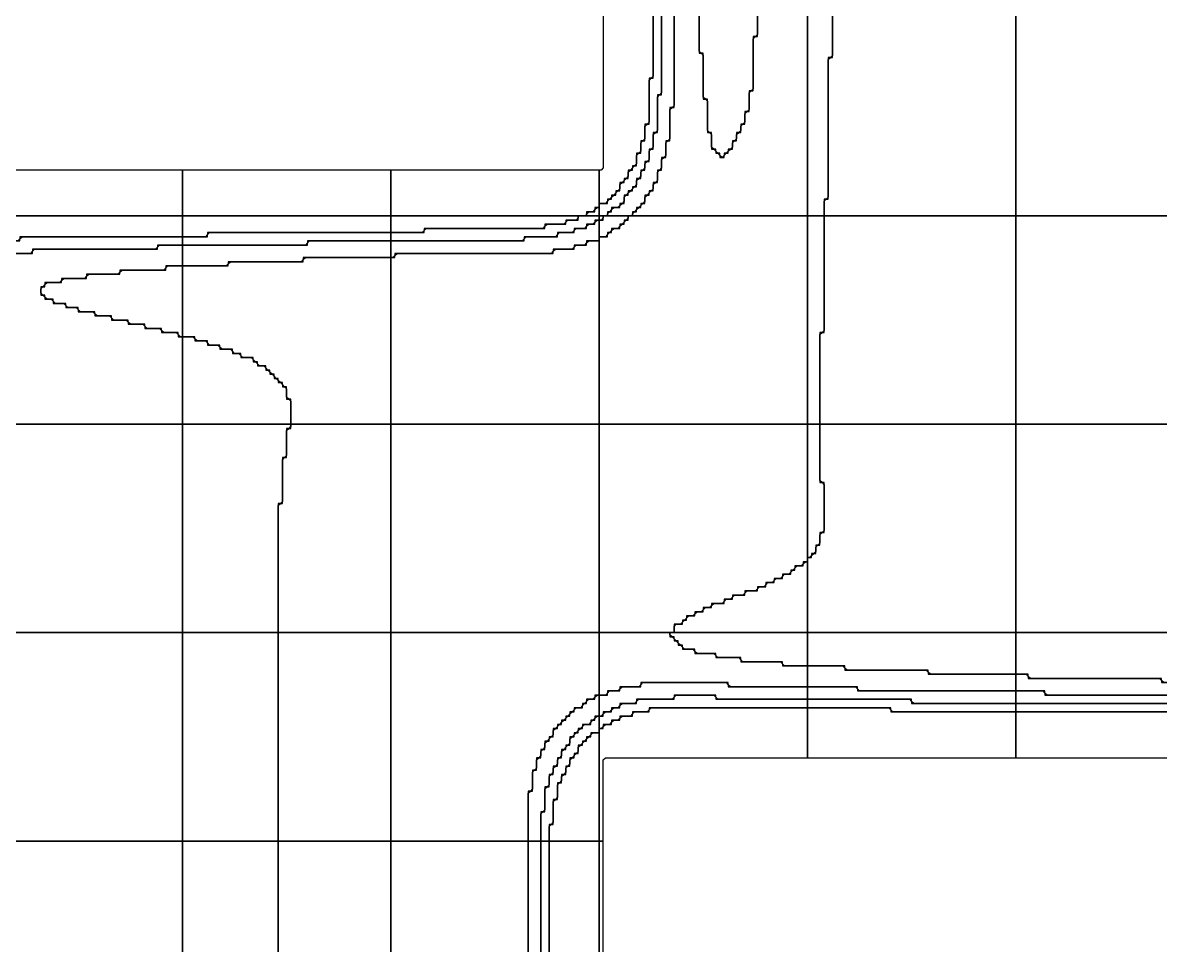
# Model space of a CAD drawing. Header units: metres. Extents: x -2.2 to 1, y -5.2 to 5.1.
# Drawn here: x -1.844 to -1.161, y 0.027 to 0.58 of the extents above; entities that cross this region are included whole.
import ezdxf

# ---------------------------------------------------------------- set-up
doc = ezdxf.new("R2010")
doc.units = ezdxf.units.M

msp = doc.modelspace()

# ---------------------------------------------------------------- linework, layer by layer
at = {"layer": '10', "color": 2}
for points in [[(-1.49793, 0.472, 0), (-1.49293, 0.472, 0), (-1.49293, 0.47325, 0), (-1.49168, 0.4745, 0), (-1.49043, 0.4745, 0), (-1.49043, 0.47575, 0), (-1.48918, 0.477, 0), (-1.48793, 0.477, 0), (-1.48793, 0.47825, 0), (-1.48668, 0.4795, 0), (-1.48543, 0.4795, 0), (-1.48543, 0.48325, 0), (-1.48418, 0.4845, 0), (-1.48293, 0.4845, 0), (-1.48293, 0.48575, 0), (-1.48168, 0.487, 0), (-1.48043, 0.487, 0), (-1.48043, 0.49075, 0), (-1.47918, 0.492, 0), (-1.47793, 0.492, 0), (-1.47793, 0.49325, 0), (-1.47668, 0.4945, 0), (-1.47543, 0.4945, 0), (-1.47543, 0.50075, 0), (-1.47418, 0.502, 0), (-1.47293, 0.502, 0), (-1.47293, 0.50825, 0), (-1.47168, 0.5095, 0), (-1.47043, 0.5095, 0), (-1.47043, 0.51825, 0), (-1.46918, 0.5195, 0), (-1.46793, 0.5195, 0), (-1.46793, 0.54575, 0), (-1.46668, 0.547, 0), (-1.46543, 0.547, 0), (-1.46543, 0.5895, 0)], [(-1.49543, 0.5895, 0), (-1.49543, 0.49325, 0), (-1.49668, 0.492, 0), (-1.49793, 0.492, 0), (-1.49793, 0.472, 0)], [(-1.87293, 0.4645, 0), (-1.74793, 0.4645, 0), (-1.74793, 0.492, 0), (-1.87293, 0.492, 0), (-1.87293, 0.4645, 0)], [(-1.74793, 0.4645, 0), (-1.62293, 0.4645, 0), (-1.62293, 0.492, 0), (-1.74793, 0.492, 0), (-1.74793, 0.4645, 0)], [(-1.62293, 0.4645, 0), (-1.50543, 0.4645, 0), (-1.50543, 0.46575, 0), (-1.50418, 0.467, 0), (-1.50043, 0.467, 0), (-1.50043, 0.46825, 0), (-1.49918, 0.4695, 0), (-1.49793, 0.4695, 0), (-1.49793, 0.492, 0), (-1.62293, 0.492, 0), (-1.62293, 0.4645, 0)], [(-1.87293, 0.4495, 0), (-1.84543, 0.4495, 0), (-1.84543, 0.45075, 0), (-1.84418, 0.452, 0), (-1.74793, 0.452, 0), (-1.74793, 0.4645, 0), (-1.87293, 0.4645, 0), (-1.87293, 0.4495, 0)], [(-1.74793, 0.452, 0), (-1.73293, 0.452, 0), (-1.73293, 0.45325, 0), (-1.73168, 0.4545, 0), (-1.62293, 0.4545, 0), (-1.62293, 0.4645, 0), (-1.74793, 0.4645, 0), (-1.74793, 0.452, 0)], [(-1.62293, 0.4545, 0), (-1.60293, 0.4545, 0), (-1.60293, 0.45575, 0), (-1.60168, 0.457, 0), (-1.53043, 0.457, 0), (-1.53043, 0.45825, 0), (-1.52918, 0.4595, 0), (-1.51793, 0.4595, 0), (-1.51793, 0.46075, 0), (-1.51668, 0.462, 0), (-1.51043, 0.462, 0), (-1.51043, 0.4645, 0), (-1.62293, 0.4645, 0), (-1.62293, 0.4545, 0)], [(-1.49793, 0.0895, 0), (-1.49543, 0.0895, 0), (-1.49543, 0.13825, 0), (-1.49418, 0.1395, 0), (-1.37293, 0.1395, 0), (-1.37293, 0.1695, 0), (-1.46793, 0.1695, 0), (-1.46793, 0.16825, 0), (-1.46918, 0.167, 0), (-1.47793, 0.167, 0), (-1.47793, 0.16575, 0), (-1.47918, 0.1645, 0), (-1.48543, 0.1645, 0), (-1.48543, 0.16325, 0), (-1.48668, 0.162, 0), (-1.49043, 0.162, 0), (-1.49043, 0.16075, 0), (-1.49168, 0.1595, 0), (-1.49543, 0.1595, 0), (-1.49543, 0.15825, 0), (-1.49668, 0.157, 0), (-1.49793, 0.157, 0), (-1.49793, 0.0895, 0)], [(-1.37293, 0.1395, 0), (-1.24793, 0.1395, 0), (-1.24793, 0.167, 0), (-1.32168, 0.167, 0), (-1.32293, 0.16825, 0), (-1.32293, 0.1695, 0), (-1.37293, 0.1695, 0), (-1.37293, 0.1395, 0)], [(-1.24793, 0.1395, 0), (-1.12293, 0.1395, 0), (-1.12293, 0.1645, 0), (-1.13168, 0.1645, 0), (-1.13293, 0.16575, 0), (-1.13293, 0.167, 0), (-1.24793, 0.167, 0), (-1.24793, 0.1395, 0)], [(-1.52793, 0.0895, 0), (-1.49793, 0.0895, 0), (-1.49793, 0.1545, 0), (-1.50293, 0.1545, 0), (-1.50293, 0.15325, 0), (-1.50418, 0.152, 0), (-1.50543, 0.152, 0), (-1.50543, 0.15075, 0), (-1.50668, 0.1495, 0), (-1.50793, 0.1495, 0), (-1.50793, 0.14825, 0), (-1.50918, 0.147, 0), (-1.51043, 0.147, 0), (-1.51043, 0.14325, 0), (-1.51168, 0.142, 0), (-1.51293, 0.142, 0), (-1.51293, 0.14075, 0), (-1.51418, 0.1395, 0), (-1.51543, 0.1395, 0), (-1.51543, 0.13575, 0), (-1.51668, 0.1345, 0), (-1.51793, 0.1345, 0), (-1.51793, 0.13075, 0), (-1.51918, 0.1295, 0), (-1.52043, 0.1295, 0), (-1.52043, 0.12575, 0), (-1.52168, 0.1245, 0), (-1.52293, 0.1245, 0), (-1.52293, 0.11575, 0), (-1.52418, 0.1145, 0), (-1.52543, 0.1145, 0), (-1.52543, 0.10075, 0), (-1.52668, 0.0995, 0), (-1.52793, 0.0995, 0), (-1.52793, 0.0895, 0)], [(-1.52793, -0.0355, 0), (-1.49793, -0.0355, 0), (-1.49793, 0.0895, 0), (-1.52793, 0.0895, 0), (-1.52793, -0.0355, 0)], [(-1.49793, -0.0355, 0), (-1.49543, -0.0355, 0), (-1.49543, 0.0895, 0), (-1.49793, 0.0895, 0), (-1.49793, -0.0355, 0)]]:
    msp.add_polyline3d(points, dxfattribs=at)
at = {"layer": '6', "color": 4}
for points in [[(-1.43793, 0.562, 0), (-1.43668, 0.562, 0), (-1.43543, 0.56075, 0), (-1.43543, 0.5345, 0), (-1.43418, 0.5345, 0), (-1.43293, 0.53325, 0), (-1.43293, 0.5145, 0), (-1.43168, 0.5145, 0), (-1.43043, 0.51325, 0), (-1.43043, 0.5045, 0), (-1.42918, 0.5045, 0), (-1.42793, 0.50325, 0), (-1.42793, 0.502, 0), (-1.42668, 0.502, 0), (-1.42543, 0.50075, 0), (-1.42543, 0.4995, 0), (-1.42293, 0.4995, 0), (-1.42293, 0.50075, 0), (-1.42168, 0.502, 0), (-1.42043, 0.502, 0), (-1.42043, 0.50325, 0), (-1.41918, 0.5045, 0), (-1.41793, 0.5045, 0), (-1.41793, 0.50825, 0), (-1.41668, 0.5095, 0), (-1.41543, 0.5095, 0), (-1.41543, 0.51325, 0), (-1.41418, 0.5145, 0), (-1.41293, 0.5145, 0), (-1.41293, 0.51825, 0), (-1.41168, 0.5195, 0), (-1.41043, 0.5195, 0), (-1.41043, 0.52575, 0), (-1.40918, 0.527, 0), (-1.40793, 0.527, 0), (-1.40793, 0.53825, 0), (-1.40668, 0.5395, 0), (-1.40543, 0.5395, 0), (-1.40543, 0.57075, 0), (-1.40418, 0.572, 0), (-1.40293, 0.572, 0), (-1.40293, 0.5895, 0)], [(-1.43793, 0.5895, 0), (-1.43793, 0.562, 0)], [(-1.36293, 0.4645, 0), (-1.24793, 0.4645, 0), (-1.24793, 0.5895, 0), (-1.35793, 0.5895, 0), (-1.35793, 0.56075, 0), (-1.35918, 0.5595, 0), (-1.36043, 0.5595, 0), (-1.36043, 0.47575, 0), (-1.36168, 0.4745, 0), (-1.36293, 0.4745, 0), (-1.36293, 0.4645, 0)], [(-1.24793, 0.4645, 0), (-1.12293, 0.4645, 0), (-1.12293, 0.5895, 0), (-1.24793, 0.5895, 0), (-1.24793, 0.4645, 0)], [(-1.36543, 0.3395, 0), (-1.24793, 0.3395, 0), (-1.24793, 0.4645, 0), (-1.36293, 0.4645, 0), (-1.36293, 0.39575, 0), (-1.36418, 0.3945, 0), (-1.36543, 0.3945, 0), (-1.36543, 0.3395, 0)], [(-1.24793, 0.3395, 0), (-1.12293, 0.3395, 0), (-1.12293, 0.4645, 0), (-1.24793, 0.4645, 0), (-1.24793, 0.3395, 0)], [(-1.37293, 0.2145, 0), (-1.24793, 0.2145, 0), (-1.24793, 0.3395, 0), (-1.36543, 0.3395, 0), (-1.36543, 0.3045, 0), (-1.36418, 0.3045, 0), (-1.36293, 0.30325, 0), (-1.36293, 0.27575, 0), (-1.36418, 0.2745, 0), (-1.36543, 0.2745, 0), (-1.36543, 0.26825, 0), (-1.36668, 0.267, 0), (-1.36793, 0.267, 0), (-1.36793, 0.26325, 0), (-1.36918, 0.262, 0), (-1.37043, 0.262, 0), (-1.37043, 0.26075, 0), (-1.37168, 0.2595, 0), (-1.37293, 0.2595, 0), (-1.37293, 0.2145, 0)], [(-1.24793, 0.2145, 0), (-1.12293, 0.2145, 0), (-1.12293, 0.3395, 0), (-1.24793, 0.3395, 0), (-1.24793, 0.2145, 0)], [(-1.45293, 0.2145, 0), (-1.37293, 0.2145, 0), (-1.37293, 0.257, 0), (-1.37543, 0.257, 0), (-1.37543, 0.25575, 0), (-1.37668, 0.2545, 0), (-1.38043, 0.2545, 0), (-1.38043, 0.25325, 0), (-1.38168, 0.252, 0), (-1.38293, 0.252, 0), (-1.38293, 0.25075, 0), (-1.38418, 0.2495, 0), (-1.38793, 0.2495, 0), (-1.38793, 0.24825, 0), (-1.38918, 0.247, 0), (-1.39293, 0.247, 0), (-1.39293, 0.24575, 0), (-1.39418, 0.2445, 0), (-1.39793, 0.2445, 0), (-1.39793, 0.24325, 0), (-1.39918, 0.242, 0), (-1.40293, 0.242, 0), (-1.40293, 0.24075, 0), (-1.40418, 0.2395, 0), (-1.41043, 0.2395, 0), (-1.41043, 0.23825, 0), (-1.41168, 0.237, 0), (-1.41793, 0.237, 0), (-1.41793, 0.23575, 0), (-1.41918, 0.2345, 0), (-1.42293, 0.2345, 0), (-1.42293, 0.23325, 0), (-1.42418, 0.232, 0), (-1.43043, 0.232, 0), (-1.43043, 0.23075, 0), (-1.43168, 0.2295, 0), (-1.43543, 0.2295, 0), (-1.43543, 0.22825, 0), (-1.43668, 0.227, 0), (-1.44043, 0.227, 0), (-1.44043, 0.22575, 0), (-1.44168, 0.2245, 0), (-1.44543, 0.2245, 0), (-1.44543, 0.22325, 0), (-1.44668, 0.222, 0), (-1.44793, 0.222, 0), (-1.44793, 0.22075, 0), (-1.44918, 0.2195, 0), (-1.45293, 0.2195, 0), (-1.45293, 0.2145, 0)], [(-1.45543, 0.212, 0), (-1.45418, 0.212, 0), (-1.45293, 0.21075, 0), (-1.45293, 0.2095, 0), (-1.45168, 0.2095, 0), (-1.45043, 0.20825, 0), (-1.45043, 0.207, 0), (-1.44918, 0.207, 0), (-1.44793, 0.20575, 0), (-1.44793, 0.2045, 0), (-1.44168, 0.2045, 0), (-1.44043, 0.20325, 0), (-1.44043, 0.202, 0), (-1.42918, 0.202, 0), (-1.42793, 0.20075, 0), (-1.42793, 0.1995, 0), (-1.41418, 0.1995, 0), (-1.41293, 0.19825, 0), (-1.41293, 0.197, 0), (-1.38918, 0.197, 0), (-1.38793, 0.19575, 0), (-1.38793, 0.1945, 0), (-1.37293, 0.1945, 0), (-1.37293, 0.2145, 0), (-1.45543, 0.2145, 0), (-1.45543, 0.212, 0)], [(-1.37293, 0.1945, 0), (-1.35168, 0.1945, 0), (-1.35043, 0.19325, 0), (-1.35043, 0.192, 0), (-1.30168, 0.192, 0), (-1.30043, 0.19075, 0), (-1.30043, 0.1895, 0), (-1.24793, 0.1895, 0), (-1.24793, 0.2145, 0), (-1.37293, 0.2145, 0), (-1.37293, 0.1945, 0)], [(-1.24793, 0.1895, 0), (-1.24168, 0.1895, 0), (-1.24043, 0.18825, 0), (-1.24043, 0.187, 0), (-1.16168, 0.187, 0), (-1.16043, 0.18575, 0), (-1.16043, 0.1845, 0), (-1.12293, 0.1845, 0), (-1.12293, 0.2145, 0), (-1.24793, 0.2145, 0), (-1.24793, 0.1895, 0)]]:
    msp.add_polyline3d(points, dxfattribs=at)
at = {"layer": '7', "color": 1}
for points in [[(-1.47793, 0.4645, 0), (-1.37293, 0.4645, 0), (-1.37293, 0.5895, 0)], [(-1.45293, 0.5895, 0), (-1.45293, 0.53075, 0), (-1.45418, 0.5295, 0), (-1.45543, 0.5295, 0), (-1.45543, 0.51075, 0), (-1.45668, 0.5095, 0), (-1.45793, 0.5095, 0), (-1.45793, 0.50075, 0), (-1.45918, 0.4995, 0), (-1.46043, 0.4995, 0), (-1.46043, 0.49325, 0), (-1.46168, 0.492, 0), (-1.46293, 0.492, 0), (-1.46293, 0.48575, 0), (-1.46418, 0.4845, 0), (-1.46543, 0.4845, 0), (-1.46543, 0.48075, 0), (-1.46668, 0.4795, 0), (-1.46793, 0.4795, 0), (-1.46793, 0.47825, 0), (-1.46918, 0.477, 0), (-1.47043, 0.477, 0), (-1.47043, 0.47325, 0), (-1.47168, 0.472, 0), (-1.47293, 0.472, 0), (-1.47293, 0.47075, 0), (-1.47418, 0.4695, 0), (-1.47543, 0.4695, 0), (-1.47543, 0.46825, 0), (-1.47668, 0.467, 0), (-1.47793, 0.467, 0), (-1.47793, 0.4645, 0)], [(-1.40293, 0.5895, 0), (-1.40293, 0.57325, 0), (-1.40418, 0.572, 0), (-1.40543, 0.572, 0), (-1.40543, 0.54075, 0), (-1.40668, 0.5395, 0), (-1.40793, 0.5395, 0), (-1.40793, 0.52825, 0), (-1.40918, 0.527, 0), (-1.41043, 0.527, 0), (-1.41043, 0.52075, 0), (-1.41168, 0.5195, 0), (-1.41293, 0.5195, 0), (-1.41293, 0.51575, 0), (-1.41418, 0.5145, 0), (-1.41543, 0.5145, 0), (-1.41543, 0.51075, 0), (-1.41668, 0.5095, 0), (-1.41793, 0.5095, 0), (-1.41793, 0.50575, 0), (-1.41918, 0.5045, 0), (-1.42043, 0.5045, 0), (-1.42043, 0.50325, 0), (-1.42168, 0.502, 0), (-1.42293, 0.502, 0), (-1.42293, 0.50075, 0), (-1.42418, 0.4995, 0), (-1.42543, 0.50075, 0), (-1.42543, 0.502, 0), (-1.42668, 0.502, 0), (-1.42793, 0.50325, 0), (-1.42793, 0.5045, 0), (-1.42918, 0.5045, 0), (-1.43043, 0.50575, 0), (-1.43043, 0.5145, 0), (-1.43168, 0.5145, 0), (-1.43293, 0.51575, 0), (-1.43293, 0.5345, 0), (-1.43418, 0.5345, 0), (-1.43543, 0.53575, 0), (-1.43543, 0.562, 0), (-1.43668, 0.562, 0), (-1.43793, 0.56325, 0), (-1.43793, 0.5895, 0)], [(-1.37293, 0.4645, 0), (-1.36293, 0.4645, 0), (-1.36293, 0.47325, 0), (-1.36168, 0.4745, 0), (-1.36043, 0.4745, 0), (-1.36043, 0.55825, 0), (-1.35918, 0.5595, 0), (-1.35793, 0.5595, 0), (-1.35793, 0.5895, 0), (-1.37293, 0.5895, 0), (-1.37293, 0.4645, 0)], [(-1.49793, 0.3395, 0), (-1.37293, 0.3395, 0), (-1.37293, 0.4645, 0), (-1.48043, 0.4645, 0), (-1.48043, 0.46325, 0), (-1.48168, 0.462, 0), (-1.48293, 0.462, 0), (-1.48293, 0.46075, 0), (-1.48418, 0.4595, 0), (-1.48543, 0.4595, 0), (-1.48543, 0.45825, 0), (-1.48668, 0.457, 0), (-1.49043, 0.457, 0), (-1.49043, 0.45575, 0), (-1.49168, 0.4545, 0), (-1.49293, 0.4545, 0), (-1.49293, 0.45325, 0), (-1.49418, 0.452, 0), (-1.49793, 0.452, 0), (-1.49793, 0.3395, 0)], [(-1.37293, 0.3395, 0), (-1.36543, 0.3395, 0), (-1.36543, 0.39325, 0), (-1.36418, 0.3945, 0), (-1.36293, 0.3945, 0), (-1.36293, 0.4645, 0), (-1.37293, 0.4645, 0), (-1.37293, 0.3395, 0)], [(-1.62293, 0.3395, 0), (-1.49793, 0.3395, 0), (-1.49793, 0.4495, 0), (-1.50543, 0.4495, 0), (-1.50543, 0.44825, 0), (-1.50668, 0.447, 0), (-1.51293, 0.447, 0), (-1.51293, 0.44575, 0), (-1.51418, 0.4445, 0), (-1.52543, 0.4445, 0), (-1.52543, 0.44325, 0), (-1.52668, 0.442, 0), (-1.62043, 0.442, 0), (-1.62043, 0.44075, 0), (-1.62168, 0.4395, 0), (-1.62293, 0.4395, 0), (-1.62293, 0.3395, 0)], [(-1.74793, 0.392, 0), (-1.74168, 0.392, 0), (-1.74043, 0.39075, 0), (-1.74043, 0.3895, 0), (-1.73418, 0.3895, 0), (-1.73293, 0.38825, 0), (-1.73293, 0.387, 0), (-1.72668, 0.387, 0), (-1.72543, 0.38575, 0), (-1.72543, 0.3845, 0), (-1.71918, 0.3845, 0), (-1.71793, 0.38325, 0), (-1.71793, 0.382, 0), (-1.71418, 0.382, 0), (-1.71293, 0.38075, 0), (-1.71293, 0.3795, 0), (-1.70668, 0.3795, 0), (-1.70543, 0.37825, 0), (-1.70543, 0.377, 0), (-1.70418, 0.377, 0), (-1.70293, 0.37575, 0), (-1.70293, 0.3745, 0), (-1.69918, 0.3745, 0), (-1.69793, 0.37325, 0), (-1.69793, 0.372, 0), (-1.69668, 0.372, 0), (-1.69543, 0.37075, 0), (-1.69543, 0.3695, 0), (-1.69418, 0.3695, 0), (-1.69293, 0.36825, 0), (-1.69293, 0.367, 0), (-1.69168, 0.367, 0), (-1.69043, 0.36575, 0), (-1.69043, 0.3645, 0), (-1.68918, 0.3645, 0), (-1.68793, 0.36325, 0), (-1.68793, 0.362, 0), (-1.68668, 0.362, 0), (-1.68543, 0.36075, 0), (-1.68543, 0.3545, 0), (-1.68418, 0.3545, 0), (-1.68293, 0.35325, 0), (-1.68293, 0.3395, 0), (-1.62293, 0.3395, 0), (-1.62293, 0.4395, 0), (-1.67543, 0.4395, 0), (-1.67543, 0.43825, 0), (-1.67668, 0.437, 0), (-1.72043, 0.437, 0), (-1.72043, 0.43575, 0), (-1.72168, 0.4345, 0), (-1.74793, 0.4345, 0), (-1.74793, 0.392, 0)], [(-1.83293, 0.417, 0), (-1.83168, 0.417, 0), (-1.83043, 0.41575, 0), (-1.83043, 0.4145, 0), (-1.82668, 0.4145, 0), (-1.82543, 0.41325, 0), (-1.82543, 0.412, 0), (-1.81918, 0.412, 0), (-1.81793, 0.41075, 0), (-1.81793, 0.4095, 0), (-1.81168, 0.4095, 0), (-1.81043, 0.40825, 0), (-1.81043, 0.407, 0), (-1.80168, 0.407, 0), (-1.80043, 0.40575, 0), (-1.80043, 0.4045, 0), (-1.79168, 0.4045, 0), (-1.79043, 0.40325, 0), (-1.79043, 0.402, 0), (-1.78168, 0.402, 0), (-1.78043, 0.40075, 0), (-1.78043, 0.3995, 0), (-1.77168, 0.3995, 0), (-1.77043, 0.39825, 0), (-1.77043, 0.397, 0), (-1.76168, 0.397, 0), (-1.76043, 0.39575, 0), (-1.76043, 0.3945, 0), (-1.75168, 0.3945, 0), (-1.75043, 0.39325, 0), (-1.75043, 0.392, 0), (-1.74793, 0.392, 0), (-1.74793, 0.4345, 0), (-1.75793, 0.4345, 0), (-1.75793, 0.43325, 0), (-1.75918, 0.432, 0), (-1.78543, 0.432, 0), (-1.78543, 0.43075, 0), (-1.78668, 0.4295, 0), (-1.80543, 0.4295, 0), (-1.80543, 0.42825, 0), (-1.80668, 0.427, 0), (-1.82043, 0.427, 0), (-1.82043, 0.42575, 0), (-1.82168, 0.4245, 0), (-1.83043, 0.4245, 0), (-1.83043, 0.42325, 0), (-1.83168, 0.422, 0), (-1.83293, 0.422, 0), (-1.83293, 0.417, 0)], [(-1.69043, 0.2145, 0), (-1.62293, 0.2145, 0), (-1.62293, 0.3395, 0), (-1.68293, 0.3395, 0), (-1.68293, 0.33825, 0), (-1.68418, 0.337, 0), (-1.68543, 0.337, 0), (-1.68543, 0.32075, 0), (-1.68668, 0.3195, 0), (-1.68793, 0.3195, 0), (-1.68793, 0.29325, 0), (-1.68918, 0.292, 0), (-1.69043, 0.292, 0), (-1.69043, 0.2145, 0)], [(-1.62293, 0.2145, 0), (-1.49793, 0.2145, 0), (-1.49793, 0.3395, 0), (-1.62293, 0.3395, 0), (-1.62293, 0.2145, 0)], [(-1.49793, 0.2145, 0), (-1.45293, 0.2145, 0), (-1.45293, 0.21825, 0), (-1.45168, 0.2195, 0), (-1.44793, 0.2195, 0), (-1.44793, 0.22075, 0), (-1.44668, 0.222, 0), (-1.44543, 0.222, 0), (-1.44543, 0.22325, 0), (-1.44418, 0.2245, 0), (-1.44043, 0.2245, 0), (-1.44043, 0.22575, 0), (-1.43918, 0.227, 0), (-1.43543, 0.227, 0), (-1.43543, 0.22825, 0), (-1.43418, 0.2295, 0), (-1.43043, 0.2295, 0), (-1.43043, 0.23075, 0), (-1.42918, 0.232, 0), (-1.42293, 0.232, 0), (-1.42293, 0.23325, 0), (-1.42168, 0.2345, 0), (-1.41793, 0.2345, 0), (-1.41793, 0.23575, 0), (-1.41668, 0.237, 0), (-1.41043, 0.237, 0), (-1.41043, 0.23825, 0), (-1.40918, 0.2395, 0), (-1.40293, 0.2395, 0), (-1.40293, 0.24075, 0), (-1.40168, 0.242, 0), (-1.39793, 0.242, 0), (-1.39793, 0.24325, 0), (-1.39668, 0.2445, 0), (-1.39293, 0.2445, 0), (-1.39293, 0.24575, 0), (-1.39168, 0.247, 0), (-1.38793, 0.247, 0), (-1.38793, 0.24825, 0), (-1.38668, 0.2495, 0), (-1.38293, 0.2495, 0), (-1.38293, 0.25075, 0), (-1.38168, 0.252, 0), (-1.38043, 0.252, 0), (-1.38043, 0.25325, 0), (-1.37918, 0.2545, 0), (-1.37543, 0.2545, 0), (-1.37543, 0.25575, 0), (-1.37418, 0.257, 0), (-1.37293, 0.257, 0), (-1.37293, 0.3395, 0), (-1.49793, 0.3395, 0), (-1.49793, 0.2145, 0)], [(-1.37293, 0.2595, 0), (-1.37043, 0.2595, 0), (-1.37043, 0.26075, 0), (-1.36918, 0.262, 0), (-1.36793, 0.262, 0), (-1.36793, 0.26575, 0), (-1.36668, 0.267, 0), (-1.36543, 0.267, 0), (-1.36543, 0.27325, 0), (-1.36418, 0.2745, 0), (-1.36293, 0.2745, 0), (-1.36293, 0.3045, 0), (-1.36418, 0.3045, 0), (-1.36543, 0.30575, 0), (-1.36543, 0.3395, 0), (-1.37293, 0.3395, 0), (-1.37293, 0.2595, 0)], [(-1.69043, 0.0895, 0), (-1.62293, 0.0895, 0), (-1.62293, 0.2145, 0), (-1.69043, 0.2145, 0), (-1.69043, 0.0895, 0)], [(-1.62293, 0.0895, 0), (-1.54043, 0.0895, 0), (-1.54043, 0.11825, 0), (-1.53918, 0.1195, 0), (-1.53793, 0.1195, 0), (-1.53793, 0.13075, 0), (-1.53668, 0.132, 0), (-1.53543, 0.132, 0), (-1.53543, 0.13825, 0), (-1.53418, 0.1395, 0), (-1.53293, 0.1395, 0), (-1.53293, 0.14325, 0), (-1.53168, 0.1445, 0), (-1.53043, 0.1445, 0), (-1.53043, 0.14825, 0), (-1.52918, 0.1495, 0), (-1.52793, 0.1495, 0), (-1.52793, 0.15075, 0), (-1.52668, 0.152, 0), (-1.52543, 0.152, 0), (-1.52543, 0.15575, 0), (-1.52418, 0.157, 0), (-1.52293, 0.157, 0), (-1.52293, 0.15825, 0), (-1.52168, 0.1595, 0), (-1.52043, 0.1595, 0), (-1.52043, 0.16075, 0), (-1.51918, 0.162, 0), (-1.51793, 0.162, 0), (-1.51793, 0.16325, 0), (-1.51668, 0.1645, 0), (-1.51543, 0.1645, 0), (-1.51543, 0.16575, 0), (-1.51418, 0.167, 0), (-1.51293, 0.167, 0), (-1.51293, 0.16825, 0), (-1.51168, 0.1695, 0), (-1.50793, 0.1695, 0), (-1.50793, 0.17075, 0), (-1.50668, 0.172, 0), (-1.50543, 0.172, 0), (-1.50543, 0.17325, 0), (-1.50418, 0.1745, 0), (-1.50043, 0.1745, 0), (-1.50043, 0.17575, 0), (-1.49918, 0.177, 0), (-1.49793, 0.177, 0), (-1.49793, 0.2145, 0), (-1.62293, 0.2145, 0), (-1.62293, 0.0895, 0)], [(-1.49793, 0.177, 0), (-1.49293, 0.177, 0), (-1.49293, 0.17825, 0), (-1.49168, 0.1795, 0), (-1.48543, 0.1795, 0), (-1.48543, 0.18075, 0), (-1.48418, 0.182, 0), (-1.47293, 0.182, 0), (-1.47293, 0.18325, 0), (-1.47168, 0.1845, 0), (-1.42168, 0.1845, 0), (-1.42043, 0.18325, 0), (-1.42043, 0.182, 0), (-1.37293, 0.182, 0), (-1.37293, 0.1945, 0), (-1.38668, 0.1945, 0), (-1.38793, 0.19575, 0), (-1.38793, 0.197, 0), (-1.41168, 0.197, 0), (-1.41293, 0.19825, 0), (-1.41293, 0.1995, 0), (-1.42668, 0.1995, 0), (-1.42793, 0.20075, 0), (-1.42793, 0.202, 0), (-1.43918, 0.202, 0), (-1.44043, 0.20325, 0), (-1.44043, 0.2045, 0), (-1.44668, 0.2045, 0), (-1.44793, 0.20575, 0), (-1.44793, 0.207, 0), (-1.44918, 0.207, 0), (-1.45043, 0.20825, 0), (-1.45043, 0.2095, 0), (-1.45168, 0.2095, 0), (-1.45293, 0.21075, 0), (-1.45293, 0.212, 0), (-1.45418, 0.212, 0), (-1.45543, 0.21325, 0), (-1.45543, 0.2145, 0), (-1.49793, 0.2145, 0), (-1.49793, 0.177, 0)], [(-1.37293, 0.182, 0), (-1.34418, 0.182, 0), (-1.34293, 0.18075, 0), (-1.34293, 0.1795, 0), (-1.24793, 0.1795, 0), (-1.24793, 0.1895, 0), (-1.29918, 0.1895, 0), (-1.30043, 0.19075, 0), (-1.30043, 0.192, 0), (-1.34918, 0.192, 0), (-1.35043, 0.19325, 0), (-1.35043, 0.1945, 0), (-1.37293, 0.1945, 0), (-1.37293, 0.182, 0)], [(-1.24793, 0.1795, 0), (-1.23168, 0.1795, 0), (-1.23043, 0.17825, 0), (-1.23043, 0.177, 0), (-1.12293, 0.177, 0), (-1.12293, 0.1845, 0), (-1.15918, 0.1845, 0), (-1.16043, 0.18575, 0), (-1.16043, 0.187, 0), (-1.23918, 0.187, 0), (-1.24043, 0.18825, 0), (-1.24043, 0.1895, 0), (-1.24793, 0.1895, 0), (-1.24793, 0.1795, 0)], [(-1.69043, -0.0355, 0), (-1.62293, -0.0355, 0), (-1.62293, 0.0895, 0), (-1.69043, 0.0895, 0), (-1.69043, -0.0355, 0)], [(-1.62293, -0.0355, 0), (-1.54043, -0.0355, 0), (-1.54043, 0.0895, 0), (-1.62293, 0.0895, 0), (-1.62293, -0.0355, 0)]]:
    msp.add_polyline3d(points, dxfattribs=at)
at = {"layer": '8', "color": 3}
for points in [[(-1.49293, 0.4645, 0), (-1.47793, 0.4645, 0), (-1.47793, 0.46575, 0), (-1.47668, 0.467, 0), (-1.47543, 0.467, 0), (-1.47543, 0.46825, 0), (-1.47418, 0.4695, 0), (-1.47293, 0.4695, 0), (-1.47293, 0.47075, 0), (-1.47168, 0.472, 0), (-1.47043, 0.472, 0), (-1.47043, 0.47575, 0), (-1.46918, 0.477, 0), (-1.46793, 0.477, 0), (-1.46793, 0.47825, 0), (-1.46668, 0.4795, 0), (-1.46543, 0.4795, 0), (-1.46543, 0.48325, 0), (-1.46418, 0.4845, 0), (-1.46293, 0.4845, 0), (-1.46293, 0.49075, 0), (-1.46168, 0.492, 0), (-1.46043, 0.492, 0), (-1.46043, 0.49825, 0), (-1.45918, 0.4995, 0), (-1.45793, 0.4995, 0), (-1.45793, 0.50825, 0), (-1.45668, 0.5095, 0), (-1.45543, 0.5095, 0), (-1.45543, 0.52825, 0), (-1.45418, 0.5295, 0), (-1.45293, 0.5295, 0), (-1.45293, 0.5895, 0)], [(-1.46043, 0.5895, 0), (-1.46043, 0.53825, 0), (-1.46168, 0.537, 0), (-1.46293, 0.537, 0), (-1.46293, 0.51575, 0), (-1.46418, 0.5145, 0), (-1.46543, 0.5145, 0), (-1.46543, 0.50575, 0), (-1.46668, 0.5045, 0), (-1.46793, 0.5045, 0), (-1.46793, 0.49825, 0), (-1.46918, 0.497, 0), (-1.47043, 0.497, 0), (-1.47043, 0.49325, 0), (-1.47168, 0.492, 0), (-1.47293, 0.492, 0), (-1.47293, 0.48825, 0), (-1.47418, 0.487, 0), (-1.47543, 0.487, 0), (-1.47543, 0.48325, 0), (-1.47668, 0.482, 0), (-1.47793, 0.482, 0), (-1.47793, 0.48075, 0), (-1.47918, 0.4795, 0), (-1.48043, 0.4795, 0), (-1.48043, 0.47825, 0), (-1.48168, 0.477, 0), (-1.48293, 0.477, 0), (-1.48293, 0.47325, 0), (-1.48418, 0.472, 0), (-1.48543, 0.472, 0), (-1.48543, 0.47075, 0), (-1.48668, 0.4695, 0), (-1.49043, 0.4695, 0), (-1.49043, 0.46825, 0), (-1.49168, 0.467, 0), (-1.49293, 0.467, 0), (-1.49293, 0.4645, 0)], [(-1.49793, 0.452, 0), (-1.49293, 0.452, 0), (-1.49293, 0.45325, 0), (-1.49168, 0.4545, 0), (-1.49043, 0.4545, 0), (-1.49043, 0.45575, 0), (-1.48918, 0.457, 0), (-1.48543, 0.457, 0), (-1.48543, 0.45825, 0), (-1.48418, 0.4595, 0), (-1.48293, 0.4595, 0), (-1.48293, 0.46075, 0), (-1.48168, 0.462, 0), (-1.48043, 0.462, 0), (-1.48043, 0.4645, 0), (-1.49543, 0.4645, 0), (-1.49543, 0.46325, 0), (-1.49668, 0.462, 0), (-1.49793, 0.462, 0), (-1.49793, 0.452, 0)], [(-1.62293, 0.4395, 0), (-1.62043, 0.4395, 0), (-1.62043, 0.44075, 0), (-1.61918, 0.442, 0), (-1.52543, 0.442, 0), (-1.52543, 0.44325, 0), (-1.52418, 0.4445, 0), (-1.51293, 0.4445, 0), (-1.51293, 0.44575, 0), (-1.51168, 0.447, 0), (-1.50543, 0.447, 0), (-1.50543, 0.44825, 0), (-1.50418, 0.4495, 0), (-1.49793, 0.4495, 0), (-1.49793, 0.462, 0), (-1.50043, 0.462, 0), (-1.50043, 0.46075, 0), (-1.50168, 0.4595, 0), (-1.50543, 0.4595, 0), (-1.50543, 0.45825, 0), (-1.50668, 0.457, 0), (-1.51293, 0.457, 0), (-1.51293, 0.45575, 0), (-1.51418, 0.4545, 0), (-1.52293, 0.4545, 0), (-1.52293, 0.45325, 0), (-1.52418, 0.452, 0), (-1.54293, 0.452, 0), (-1.54293, 0.45075, 0), (-1.54418, 0.4495, 0), (-1.62293, 0.4495, 0), (-1.62293, 0.4395, 0)], [(-1.87293, 0.3395, 0), (-1.74793, 0.3395, 0), (-1.74793, 0.392, 0), (-1.74918, 0.392, 0), (-1.75043, 0.39325, 0), (-1.75043, 0.3945, 0), (-1.75918, 0.3945, 0), (-1.76043, 0.39575, 0), (-1.76043, 0.397, 0), (-1.76918, 0.397, 0), (-1.77043, 0.39825, 0), (-1.77043, 0.3995, 0), (-1.77918, 0.3995, 0), (-1.78043, 0.40075, 0), (-1.78043, 0.402, 0), (-1.78918, 0.402, 0), (-1.79043, 0.40325, 0), (-1.79043, 0.4045, 0), (-1.79918, 0.4045, 0), (-1.80043, 0.40575, 0), (-1.80043, 0.407, 0), (-1.80918, 0.407, 0), (-1.81043, 0.40825, 0), (-1.81043, 0.4095, 0), (-1.81668, 0.4095, 0), (-1.81793, 0.41075, 0), (-1.81793, 0.412, 0), (-1.82418, 0.412, 0), (-1.82543, 0.41325, 0), (-1.82543, 0.4145, 0), (-1.82918, 0.4145, 0), (-1.83043, 0.41575, 0), (-1.83043, 0.417, 0), (-1.83168, 0.417, 0), (-1.83293, 0.41825, 0), (-1.83293, 0.42075, 0), (-1.83168, 0.422, 0), (-1.83043, 0.422, 0), (-1.83043, 0.42325, 0), (-1.82918, 0.4245, 0), (-1.82043, 0.4245, 0), (-1.82043, 0.42575, 0), (-1.81918, 0.427, 0), (-1.80543, 0.427, 0), (-1.80543, 0.42825, 0), (-1.80418, 0.4295, 0), (-1.78543, 0.4295, 0), (-1.78543, 0.43075, 0), (-1.78418, 0.432, 0), (-1.75793, 0.432, 0), (-1.75793, 0.43325, 0), (-1.75668, 0.4345, 0), (-1.74793, 0.4345, 0), (-1.74793, 0.447, 0), (-1.76293, 0.447, 0), (-1.76293, 0.44575, 0), (-1.76418, 0.4445, 0), (-1.83793, 0.4445, 0), (-1.83793, 0.44325, 0), (-1.83918, 0.442, 0), (-1.87293, 0.442, 0)], [(-1.74793, 0.4345, 0), (-1.72043, 0.4345, 0), (-1.72043, 0.43575, 0), (-1.71918, 0.437, 0), (-1.67543, 0.437, 0), (-1.67543, 0.43825, 0), (-1.67418, 0.4395, 0), (-1.62293, 0.4395, 0), (-1.62293, 0.4495, 0), (-1.67293, 0.4495, 0), (-1.67293, 0.44825, 0), (-1.67418, 0.447, 0), (-1.74793, 0.447, 0), (-1.74793, 0.4345, 0)], [(-1.74793, 0.3395, 0), (-1.68293, 0.3395, 0), (-1.68293, 0.3545, 0), (-1.68418, 0.3545, 0), (-1.68543, 0.35575, 0), (-1.68543, 0.362, 0), (-1.68668, 0.362, 0), (-1.68793, 0.36325, 0), (-1.68793, 0.3645, 0), (-1.68918, 0.3645, 0), (-1.69043, 0.36575, 0), (-1.69043, 0.367, 0), (-1.69168, 0.367, 0), (-1.69293, 0.36825, 0), (-1.69293, 0.3695, 0), (-1.69418, 0.3695, 0), (-1.69543, 0.37075, 0), (-1.69543, 0.372, 0), (-1.69668, 0.372, 0), (-1.69793, 0.37325, 0), (-1.69793, 0.3745, 0), (-1.70168, 0.3745, 0), (-1.70293, 0.37575, 0), (-1.70293, 0.377, 0), (-1.70418, 0.377, 0), (-1.70543, 0.37825, 0), (-1.70543, 0.3795, 0), (-1.71168, 0.3795, 0), (-1.71293, 0.38075, 0), (-1.71293, 0.382, 0), (-1.71668, 0.382, 0), (-1.71793, 0.38325, 0), (-1.71793, 0.3845, 0), (-1.72418, 0.3845, 0), (-1.72543, 0.38575, 0), (-1.72543, 0.387, 0), (-1.73168, 0.387, 0), (-1.73293, 0.38825, 0), (-1.73293, 0.3895, 0), (-1.73918, 0.3895, 0), (-1.74043, 0.39075, 0), (-1.74043, 0.392, 0), (-1.74793, 0.392, 0), (-1.74793, 0.3395, 0)], [(-1.87293, 0.2145, 0), (-1.74793, 0.2145, 0), (-1.74793, 0.3395, 0), (-1.87293, 0.3395, 0), (-1.87293, 0.2145, 0)], [(-1.74793, 0.2145, 0), (-1.69043, 0.2145, 0), (-1.69043, 0.29075, 0), (-1.68918, 0.292, 0), (-1.68793, 0.292, 0), (-1.68793, 0.31825, 0), (-1.68668, 0.3195, 0), (-1.68543, 0.3195, 0), (-1.68543, 0.33575, 0), (-1.68418, 0.337, 0), (-1.68293, 0.337, 0), (-1.68293, 0.3395, 0), (-1.74793, 0.3395, 0), (-1.74793, 0.2145, 0)], [(-1.87293, 0.0895, 0), (-1.74793, 0.0895, 0), (-1.74793, 0.2145, 0), (-1.87293, 0.2145, 0), (-1.87293, 0.0895, 0)], [(-1.74793, 0.0895, 0), (-1.69043, 0.0895, 0), (-1.69043, 0.2145, 0), (-1.74793, 0.2145, 0), (-1.74793, 0.0895, 0)], [(-1.49793, 0.1645, 0), (-1.49543, 0.1645, 0), (-1.49543, 0.16575, 0), (-1.49418, 0.167, 0), (-1.49043, 0.167, 0), (-1.49043, 0.16825, 0), (-1.48918, 0.1695, 0), (-1.48543, 0.1695, 0), (-1.48543, 0.17075, 0), (-1.48418, 0.172, 0), (-1.47543, 0.172, 0), (-1.47543, 0.17325, 0), (-1.47418, 0.1745, 0), (-1.45293, 0.1745, 0), (-1.45293, 0.17575, 0), (-1.45168, 0.177, 0), (-1.42918, 0.177, 0), (-1.42793, 0.17575, 0), (-1.42793, 0.1745, 0), (-1.37293, 0.1745, 0), (-1.37293, 0.182, 0), (-1.41918, 0.182, 0), (-1.42043, 0.18325, 0), (-1.42043, 0.1845, 0), (-1.47293, 0.1845, 0), (-1.47293, 0.18325, 0), (-1.47418, 0.182, 0), (-1.48543, 0.182, 0), (-1.48543, 0.18075, 0), (-1.48668, 0.1795, 0), (-1.49293, 0.1795, 0), (-1.49293, 0.17825, 0), (-1.49418, 0.177, 0), (-1.49793, 0.177, 0), (-1.49793, 0.1645, 0)], [(-1.37293, 0.1745, 0), (-1.31168, 0.1745, 0), (-1.31043, 0.17325, 0), (-1.31043, 0.172, 0), (-1.24793, 0.172, 0), (-1.24793, 0.1795, 0), (-1.34168, 0.1795, 0), (-1.34293, 0.18075, 0), (-1.34293, 0.182, 0), (-1.37293, 0.182, 0), (-1.37293, 0.1745, 0)], [(-1.24793, 0.172, 0), (-1.15168, 0.172, 0), (-1.15043, 0.17075, 0), (-1.15043, 0.1695, 0), (-1.12293, 0.1695, 0), (-1.12293, 0.177, 0), (-1.22918, 0.177, 0), (-1.23043, 0.17825, 0), (-1.23043, 0.1795, 0), (-1.24793, 0.1795, 0), (-1.24793, 0.172, 0)], [(-1.54043, 0.0895, 0), (-1.53293, 0.0895, 0), (-1.53293, 0.10575, 0), (-1.53168, 0.107, 0), (-1.53043, 0.107, 0), (-1.53043, 0.12075, 0), (-1.52918, 0.122, 0), (-1.52793, 0.122, 0), (-1.52793, 0.12825, 0), (-1.52668, 0.1295, 0), (-1.52543, 0.1295, 0), (-1.52543, 0.13325, 0), (-1.52418, 0.1345, 0), (-1.52293, 0.1345, 0), (-1.52293, 0.13825, 0), (-1.52168, 0.1395, 0), (-1.52043, 0.1395, 0), (-1.52043, 0.14325, 0), (-1.51918, 0.1445, 0), (-1.51793, 0.1445, 0), (-1.51793, 0.14575, 0), (-1.51668, 0.147, 0), (-1.51543, 0.147, 0), (-1.51543, 0.15075, 0), (-1.51418, 0.152, 0), (-1.51293, 0.152, 0), (-1.51293, 0.15325, 0), (-1.51168, 0.1545, 0), (-1.51043, 0.1545, 0), (-1.51043, 0.15575, 0), (-1.50918, 0.157, 0), (-1.50793, 0.157, 0), (-1.50793, 0.15825, 0), (-1.50668, 0.1595, 0), (-1.50293, 0.1595, 0), (-1.50293, 0.16075, 0), (-1.50168, 0.162, 0), (-1.50043, 0.162, 0), (-1.50043, 0.16325, 0), (-1.49918, 0.1645, 0), (-1.49793, 0.1645, 0), (-1.49793, 0.177, 0), (-1.50043, 0.177, 0), (-1.50043, 0.17575, 0), (-1.50168, 0.1745, 0), (-1.50543, 0.1745, 0), (-1.50543, 0.17325, 0), (-1.50668, 0.172, 0), (-1.50793, 0.172, 0), (-1.50793, 0.17075, 0), (-1.50918, 0.1695, 0), (-1.51293, 0.1695, 0), (-1.51293, 0.16825, 0), (-1.51418, 0.167, 0), (-1.51543, 0.167, 0), (-1.51543, 0.16575, 0), (-1.51668, 0.1645, 0), (-1.51793, 0.1645, 0), (-1.51793, 0.16325, 0), (-1.51918, 0.162, 0), (-1.52043, 0.162, 0), (-1.52043, 0.16075, 0), (-1.52168, 0.1595, 0), (-1.52293, 0.1595, 0), (-1.52293, 0.15825, 0), (-1.52418, 0.157, 0), (-1.52543, 0.157, 0), (-1.52543, 0.15325, 0), (-1.52668, 0.152, 0), (-1.52793, 0.152, 0), (-1.52793, 0.15075, 0), (-1.52918, 0.1495, 0), (-1.53043, 0.1495, 0), (-1.53043, 0.14575, 0), (-1.53168, 0.1445, 0), (-1.53293, 0.1445, 0), (-1.53293, 0.14075, 0), (-1.53418, 0.1395, 0), (-1.53543, 0.1395, 0), (-1.53543, 0.13325, 0), (-1.53668, 0.132, 0), (-1.53793, 0.132, 0), (-1.53793, 0.12075, 0), (-1.53918, 0.1195, 0), (-1.54043, 0.1195, 0), (-1.54043, 0.0895, 0)], [(-1.87293, -0.0355, 0), (-1.74793, -0.0355, 0), (-1.74793, 0.0895, 0), (-1.87293, 0.0895, 0), (-1.87293, -0.0355, 0)], [(-1.74793, -0.0355, 0), (-1.69043, -0.0355, 0), (-1.69043, 0.0895, 0), (-1.74793, 0.0895, 0), (-1.74793, -0.0355, 0)], [(-1.54043, -0.0355, 0), (-1.53293, -0.0355, 0), (-1.53293, 0.0895, 0), (-1.54043, 0.0895, 0), (-1.54043, -0.0355, 0)]]:
    msp.add_polyline3d(points, dxfattribs=at)
at = {"layer": '9', "color": 5}
for points in [[(-1.49793, 0.4645, 0), (-1.49293, 0.4645, 0), (-1.49293, 0.46575, 0), (-1.49168, 0.467, 0), (-1.49043, 0.467, 0), (-1.49043, 0.46825, 0), (-1.48918, 0.4695, 0), (-1.48543, 0.4695, 0), (-1.48543, 0.47075, 0), (-1.48418, 0.472, 0), (-1.48293, 0.472, 0), (-1.48293, 0.47575, 0), (-1.48168, 0.477, 0), (-1.48043, 0.477, 0), (-1.48043, 0.47825, 0), (-1.47918, 0.4795, 0), (-1.47793, 0.4795, 0), (-1.47793, 0.48075, 0), (-1.47668, 0.482, 0), (-1.47543, 0.482, 0), (-1.47543, 0.48575, 0), (-1.47418, 0.487, 0), (-1.47293, 0.487, 0), (-1.47293, 0.49075, 0), (-1.47168, 0.492, 0), (-1.47043, 0.492, 0), (-1.47043, 0.49575, 0), (-1.46918, 0.497, 0), (-1.46793, 0.497, 0), (-1.46793, 0.50325, 0), (-1.46668, 0.5045, 0), (-1.46543, 0.5045, 0), (-1.46543, 0.51325, 0), (-1.46418, 0.5145, 0), (-1.46293, 0.5145, 0), (-1.46293, 0.53575, 0), (-1.46168, 0.537, 0), (-1.46043, 0.537, 0), (-1.46043, 0.5895, 0)], [(-1.46543, 0.5895, 0), (-1.46543, 0.54825, 0), (-1.46668, 0.547, 0), (-1.46793, 0.547, 0), (-1.46793, 0.52075, 0), (-1.46918, 0.5195, 0), (-1.47043, 0.5195, 0), (-1.47043, 0.51075, 0), (-1.47168, 0.5095, 0), (-1.47293, 0.5095, 0), (-1.47293, 0.50325, 0), (-1.47418, 0.502, 0), (-1.47543, 0.502, 0), (-1.47543, 0.49575, 0), (-1.47668, 0.4945, 0), (-1.47793, 0.4945, 0), (-1.47793, 0.49325, 0), (-1.47918, 0.492, 0), (-1.48043, 0.492, 0), (-1.48043, 0.48825, 0), (-1.48168, 0.487, 0), (-1.48293, 0.487, 0), (-1.48293, 0.48575, 0), (-1.48418, 0.4845, 0), (-1.48543, 0.4845, 0), (-1.48543, 0.48075, 0), (-1.48668, 0.4795, 0), (-1.48793, 0.4795, 0), (-1.48793, 0.47825, 0), (-1.48918, 0.477, 0), (-1.49043, 0.477, 0), (-1.49043, 0.47575, 0), (-1.49168, 0.4745, 0), (-1.49293, 0.4745, 0), (-1.49293, 0.47325, 0), (-1.49418, 0.472, 0), (-1.49793, 0.472, 0), (-1.49793, 0.4645, 0)], [(-1.62293, 0.4495, 0), (-1.54293, 0.4495, 0), (-1.54293, 0.45075, 0), (-1.54168, 0.452, 0), (-1.52293, 0.452, 0), (-1.52293, 0.45325, 0), (-1.52168, 0.4545, 0), (-1.51293, 0.4545, 0), (-1.51293, 0.45575, 0), (-1.51168, 0.457, 0), (-1.50543, 0.457, 0), (-1.50543, 0.45825, 0), (-1.50418, 0.4595, 0), (-1.50043, 0.4595, 0), (-1.50043, 0.46075, 0), (-1.49918, 0.462, 0), (-1.49793, 0.462, 0), (-1.49793, 0.4645, 0), (-1.51043, 0.4645, 0), (-1.51043, 0.46325, 0), (-1.51168, 0.462, 0), (-1.51793, 0.462, 0), (-1.51793, 0.46075, 0), (-1.51918, 0.4595, 0), (-1.53043, 0.4595, 0), (-1.53043, 0.45825, 0), (-1.53168, 0.457, 0), (-1.60293, 0.457, 0), (-1.60293, 0.45575, 0), (-1.60418, 0.4545, 0), (-1.62293, 0.4545, 0), (-1.62293, 0.4495, 0)], [(-1.50543, 0.4645, 0), (-1.49793, 0.4645, 0), (-1.49793, 0.4695, 0), (-1.50043, 0.4695, 0), (-1.50043, 0.46825, 0), (-1.50168, 0.467, 0), (-1.50543, 0.467, 0), (-1.50543, 0.4645, 0)], [(-1.49793, 0.462, 0), (-1.49543, 0.462, 0), (-1.49543, 0.4645, 0), (-1.49793, 0.4645, 0), (-1.49793, 0.462, 0)], [(-1.87293, 0.442, 0), (-1.83793, 0.442, 0), (-1.83793, 0.44325, 0), (-1.83668, 0.4445, 0), (-1.76293, 0.4445, 0), (-1.76293, 0.44575, 0), (-1.76168, 0.447, 0), (-1.74793, 0.447, 0), (-1.74793, 0.452, 0), (-1.84543, 0.452, 0), (-1.84543, 0.45075, 0), (-1.84668, 0.4495, 0), (-1.87293, 0.4495, 0), (-1.87293, 0.442, 0)], [(-1.74793, 0.447, 0), (-1.67293, 0.447, 0), (-1.67293, 0.44825, 0), (-1.67168, 0.4495, 0), (-1.62293, 0.4495, 0), (-1.62293, 0.4545, 0), (-1.73293, 0.4545, 0), (-1.73293, 0.45325, 0), (-1.73418, 0.452, 0), (-1.74793, 0.452, 0), (-1.74793, 0.447, 0)], [(-1.49793, 0.157, 0), (-1.49543, 0.157, 0), (-1.49543, 0.15825, 0), (-1.49418, 0.1595, 0), (-1.49043, 0.1595, 0), (-1.49043, 0.16075, 0), (-1.48918, 0.162, 0), (-1.48543, 0.162, 0), (-1.48543, 0.16325, 0), (-1.48418, 0.1645, 0), (-1.47793, 0.1645, 0), (-1.47793, 0.16575, 0), (-1.47668, 0.167, 0), (-1.46793, 0.167, 0), (-1.46793, 0.16825, 0), (-1.46668, 0.1695, 0), (-1.37293, 0.1695, 0), (-1.37293, 0.1745, 0), (-1.42668, 0.1745, 0), (-1.42793, 0.17575, 0), (-1.42793, 0.177, 0), (-1.45293, 0.177, 0), (-1.45293, 0.17575, 0), (-1.45418, 0.1745, 0), (-1.47543, 0.1745, 0), (-1.47543, 0.17325, 0), (-1.47668, 0.172, 0), (-1.48543, 0.172, 0), (-1.48543, 0.17075, 0), (-1.48668, 0.1695, 0), (-1.49043, 0.1695, 0), (-1.49043, 0.16825, 0), (-1.49168, 0.167, 0), (-1.49543, 0.167, 0), (-1.49543, 0.16575, 0), (-1.49668, 0.1645, 0), (-1.49793, 0.1645, 0), (-1.49793, 0.157, 0)], [(-1.37293, 0.1695, 0), (-1.32418, 0.1695, 0), (-1.32293, 0.16825, 0), (-1.32293, 0.167, 0), (-1.24793, 0.167, 0), (-1.24793, 0.172, 0), (-1.30918, 0.172, 0), (-1.31043, 0.17325, 0), (-1.31043, 0.1745, 0), (-1.37293, 0.1745, 0), (-1.37293, 0.1695, 0)], [(-1.24793, 0.167, 0), (-1.13418, 0.167, 0), (-1.13293, 0.16575, 0), (-1.13293, 0.1645, 0), (-1.12293, 0.1645, 0), (-1.12293, 0.1695, 0), (-1.14918, 0.1695, 0), (-1.15043, 0.17075, 0), (-1.15043, 0.172, 0), (-1.24793, 0.172, 0), (-1.24793, 0.167, 0)], [(-1.53293, 0.0895, 0), (-1.52793, 0.0895, 0), (-1.52793, 0.09825, 0), (-1.52668, 0.0995, 0), (-1.52543, 0.0995, 0), (-1.52543, 0.11325, 0), (-1.52418, 0.1145, 0), (-1.52293, 0.1145, 0), (-1.52293, 0.12325, 0), (-1.52168, 0.1245, 0), (-1.52043, 0.1245, 0), (-1.52043, 0.12825, 0), (-1.51918, 0.1295, 0), (-1.51793, 0.1295, 0), (-1.51793, 0.13325, 0), (-1.51668, 0.1345, 0), (-1.51543, 0.1345, 0), (-1.51543, 0.13825, 0), (-1.51418, 0.1395, 0), (-1.51293, 0.1395, 0), (-1.51293, 0.14075, 0), (-1.51168, 0.142, 0), (-1.51043, 0.142, 0), (-1.51043, 0.14575, 0), (-1.50918, 0.147, 0), (-1.50793, 0.147, 0), (-1.50793, 0.14825, 0), (-1.50668, 0.1495, 0), (-1.50543, 0.1495, 0), (-1.50543, 0.15075, 0), (-1.50418, 0.152, 0), (-1.50293, 0.152, 0), (-1.50293, 0.15325, 0), (-1.50168, 0.1545, 0), (-1.49793, 0.1545, 0), (-1.49793, 0.1645, 0), (-1.50043, 0.1645, 0), (-1.50043, 0.16325, 0), (-1.50168, 0.162, 0), (-1.50293, 0.162, 0), (-1.50293, 0.16075, 0), (-1.50418, 0.1595, 0), (-1.50793, 0.1595, 0), (-1.50793, 0.15825, 0), (-1.50918, 0.157, 0), (-1.51043, 0.157, 0), (-1.51043, 0.15575, 0), (-1.51168, 0.1545, 0), (-1.51293, 0.1545, 0), (-1.51293, 0.15325, 0), (-1.51418, 0.152, 0), (-1.51543, 0.152, 0), (-1.51543, 0.14825, 0), (-1.51668, 0.147, 0), (-1.51793, 0.147, 0), (-1.51793, 0.14575, 0), (-1.51918, 0.1445, 0), (-1.52043, 0.1445, 0), (-1.52043, 0.14075, 0), (-1.52168, 0.1395, 0), (-1.52293, 0.1395, 0), (-1.52293, 0.13575, 0), (-1.52418, 0.1345, 0), (-1.52543, 0.1345, 0), (-1.52543, 0.13075, 0), (-1.52668, 0.1295, 0), (-1.52793, 0.1295, 0), (-1.52793, 0.12325, 0), (-1.52918, 0.122, 0), (-1.53043, 0.122, 0), (-1.53043, 0.10825, 0), (-1.53168, 0.107, 0), (-1.53293, 0.107, 0), (-1.53293, 0.0895, 0)], [(-1.53293, -0.0355, 0), (-1.52793, -0.0355, 0), (-1.52793, 0.0895, 0), (-1.53293, 0.0895, 0), (-1.53293, -0.0355, 0)]]:
    msp.add_polyline3d(points, dxfattribs=at)

doc.saveas('drawing.dxf')
